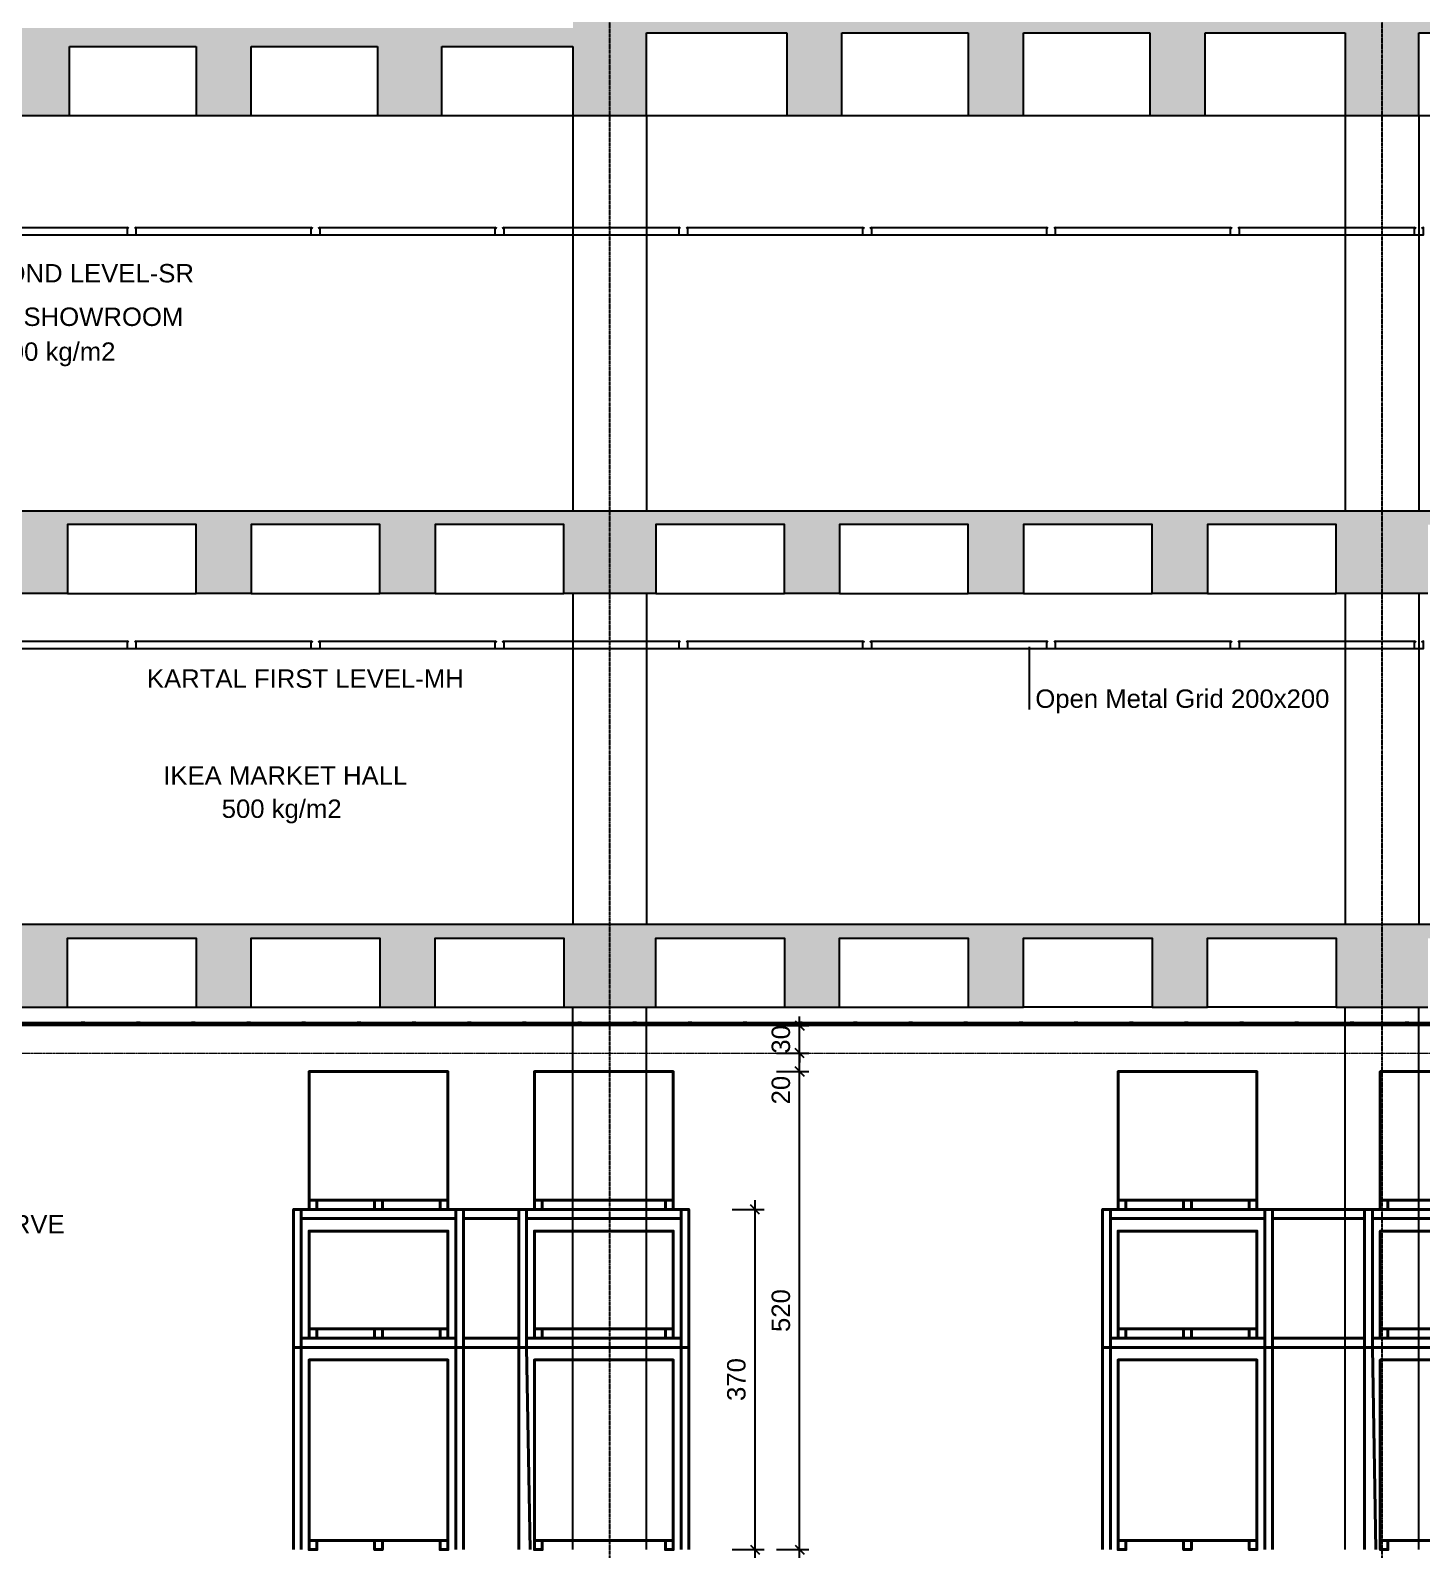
# Model space of a CAD drawing. Header units: centimetres. Extents: x -678439 to 71514, y -426864 to 8594.
# Drawn here: x 43720 to 45233, y 4900 to 6553 of the extents above; entities that cross this region are included whole.
import ezdxf

# ---------------------------------------------------------------- set-up
doc = ezdxf.new("R2010")
doc.units = ezdxf.units.CM
doc.header["$LTSCALE"] = 0.01
doc.header["$MEASUREMENT"] = 0
doc.header["$PDMODE"] = 3
for name, pattern in [('$0$CENTER', [50.8, 31.75, -6.35, 6.35, -6.35]), ('HIDDEN', [9.525, 6.35, -3.175]), ('K5LT_AXLED', [19.5, 15, -1.5, 1.5, -1.5])]:
    doc.linetypes.add(name, pattern=pattern)
doc.layers.get('0').update_dxf_attribs({"lineweight": 0})
doc.layers.get('DefPoints').update_dxf_attribs({"color": 200})
for name, color, linetype in [('$0$V-0_Axis', 8, '$0$CENTER'), ('AR-02', 152, 'Continuous'), ('METAL', 122, 'Continuous'), ('V-0_Dimension', 1, 'Continuous'), ('V-0_Elevation_015', 103, 'Continuous'), ('V-0_Hatch_Concrete', 252, 'Continuous'), ('V-0_Text_Tr', 7, 'Continuous'), ('V-2_Column', 160, 'Continuous'), ('V-3_Ceiling_Suspended', 202, 'Continuous')]:
    doc.layers.add(name, color=color, linetype=linetype)
doc.layers.add('AR-HIDDEN', color=9, linetype='HIDDEN', lineweight=18)
doc.layers.add('RACKING', color=157, linetype='Continuous', lineweight=40)
doc.styles.add('VIVA_100', font='arial.ttf', dxfattribs={"height": 20})
doc.dimstyles.new('VIVA_100', dxfattribs={"dimscale": 10, "dimtxt": 25, "dimasz": 1, "dimexe": 1, "dimexo": 1, "dimgap": 1, "dimtad": 1, "dimdec": 0, "dimzin": 3, "dimdsep": 46, "dimtxsty": 'VIVA_100', "dimblk": 'OBLIQUE', "dimcen": 0, "dimdle": 1, "dimclrd": 256, "dimclre": 256, "dimclrt": 256, "dimadec": 1, "dimazin": 0, "dimtfac": 0.75, "dimtdec": 0, "dimtix": 1, "dimtmove": 2, "dimatfit": 2, "dimldrblk": 'DOT', "dimfxlon": 1, "dimfrac": 1, "dimtolj": 1, "dimtzin": 0, "dimlwd": -1, "dimlwe": -1, "dimarcsym": 0})

# ---------------------------------------------------------------- blocks, each defined once
blk = doc.blocks.new('_OBLIQUE')
at = {"color": 0, "linetype": 'ByBlock'}
blk.add_line((-0.5, -0.5), (0.5, 0.5), dxfattribs=at)
blk = doc.blocks.new('*D124')
at = {"layer": 'DefPoints', "color": 0, "transparency": 16777216}
for p in [(44435.7, 5270), (44507.7, 5270), (44435.7, 4900)]:
    blk.add_point(p, dxfattribs=at)
at = {"layer": 'V-0_Dimension', "transparency": 16777216}
for p, q in [((44507.7, 4890), (44507.7, 5280)), ((44482.7, 5270), (44517.7, 5270)), ((44482.7, 4900), (44517.7, 4900))]:
    blk.add_line(p, q, dxfattribs=at)
at = {"layer": 'V-0_Dimension', "transparency": 16777216, "xscale": 10, "yscale": 10, "zscale": 10}
for p, rotation in [((44507.7, 5270), 90), ((44507.7, 4900), 270)]:
    blk.add_blockref('_OBLIQUE', p, dxfattribs=dict(at, rotation=rotation))
at = {"layer": 'V-0_Dimension', "transparency": 16777216, "insert": (44487.5, 5085), "char_height": 20, "attachment_point": 5, "rotation": 90, "style": 'VIVA_100'}
blk.add_mtext('\\A1;370 ', dxfattribs=at)
blk = doc.blocks.new('_DOT')
blk.add_line((-0.5, 0), (-1, 0))
at = {"const_width": 0.5}
blk.add_lwpolyline([(-0.25, 0, 1), (0.25, 0, 1)], format="xyb", close=True, dxfattribs=at)
blk = doc.blocks.new('*D125')
at = {"layer": 'DefPoints', "color": 0, "transparency": 16777216}
for p in [(44418.7, 5420), (44556.2, 5420), (44391.4, 4900)]:
    blk.add_point(p, dxfattribs=at)
at = {"layer": 'V-0_Dimension', "transparency": 16777216}
for p, q in [((44556.2, 4890), (44556.2, 5430)), ((44531.2, 5420), (44566.2, 5420)), ((44531.2, 4900), (44566.2, 4900))]:
    blk.add_line(p, q, dxfattribs=at)
at = {"layer": 'V-0_Dimension', "transparency": 16777216, "xscale": 10, "yscale": 10, "zscale": 10}
for p, rotation in [((44556.2, 5420), 90), ((44556.2, 4900), 270)]:
    blk.add_blockref('_OBLIQUE', p, dxfattribs=dict(at, rotation=rotation))
at = {"layer": 'V-0_Dimension', "transparency": 16777216, "insert": (44535.9, 5160), "char_height": 20, "attachment_point": 5, "rotation": 90, "style": 'VIVA_100'}
blk.add_mtext('\\A1;520 ', dxfattribs=at)
blk = doc.blocks.new('*D139')
at = {"layer": 'DefPoints', "color": 0, "transparency": 16777216}
for p in [(41939.5, 5580), (44075.9, 5580), (41939.5, 5470)]:
    blk.add_point(p, dxfattribs=at)
at = {"layer": 'V-0_Dimension', "transparency": 16777216}
for p, q in [((41939.5, 5460), (41939.5, 5590)), ((41964.5, 5580), (41929.5, 5580)), ((41939.5, 5470), (41929.5, 5470))]:
    blk.add_line(p, q, dxfattribs=at)
at = {"layer": 'V-0_Dimension', "transparency": 16777216, "xscale": 10, "yscale": 10, "zscale": 10}
for p, rotation in [((41939.5, 5580), 90), ((41939.5, 5470), 270)]:
    blk.add_blockref('_OBLIQUE', p, dxfattribs=dict(at, rotation=rotation))
at = {"layer": 'V-0_Dimension', "transparency": 16777216, "insert": (41919.3, 5525), "char_height": 20, "attachment_point": 5, "rotation": 90, "style": 'VIVA_100'}
blk.add_mtext('\\A1;110 ', dxfattribs=at)
blk = doc.blocks.new('*D263')
at = {"layer": 'DefPoints', "color": 0, "transparency": 16777216}
for p in [(44389.7, 5440), (44556.2, 5440), (44418.7, 5420)]:
    blk.add_point(p, dxfattribs=at)
at = {"layer": 'V-0_Dimension', "transparency": 16777216}
for p, q in [((44531.2, 5440), (44566.2, 5440)), ((44556.2, 5410), (44556.2, 5450)), ((44531.2, 5420), (44566.2, 5420))]:
    blk.add_line(p, q, dxfattribs=at)
at = {"layer": 'V-0_Dimension', "transparency": 16777216, "xscale": 10, "yscale": 10, "zscale": 10}
for p, rotation in [((44556.2, 5440), 90), ((44556.2, 5420), 270)]:
    blk.add_blockref('_OBLIQUE', p, dxfattribs=dict(at, rotation=rotation))
at = {"layer": 'V-0_Dimension', "transparency": 16777216, "insert": (44535.9, 5399.8), "char_height": 20, "attachment_point": 5, "rotation": 90, "style": 'VIVA_100'}
blk.add_mtext('\\A1;20 ', dxfattribs=at)
blk = doc.blocks.new('*D264')
at = {"layer": 'DefPoints', "color": 0, "transparency": 16777216}
for p in [(44389.7, 5470), (44556.2, 5470), (44389.7, 5440)]:
    blk.add_point(p, dxfattribs=at)
at = {"layer": 'V-0_Dimension', "transparency": 16777216}
for p, q in [((44531.2, 5470), (44566.2, 5470)), ((44556.2, 5470), (44556.2, 5480)), ((44556.2, 5440), (44556.2, 5470)), ((44531.2, 5440), (44566.2, 5440)), ((44556.2, 5440), (44556.2, 5430))]:
    blk.add_line(p, q, dxfattribs=at)
at = {"layer": 'V-0_Dimension', "transparency": 16777216, "xscale": 10, "yscale": 10, "zscale": 10}
for p, rotation in [((44556.2, 5470), 270), ((44556.2, 5440), 90)]:
    blk.add_blockref('_OBLIQUE', p, dxfattribs=dict(at, rotation=rotation))
at = {"layer": 'V-0_Dimension', "transparency": 16777216, "insert": (44535.9, 5455), "char_height": 20, "attachment_point": 5, "rotation": 90, "style": 'VIVA_100'}
blk.add_mtext('\\A1;30 ', dxfattribs=at)
blk = doc.blocks.new('*D286')
at = {"layer": 'DefPoints', "color": 0, "transparency": 16777216}
for p in [(41989.5, 5580), (44125.9, 5580), (41989.5, 5470)]:
    blk.add_point(p, dxfattribs=at)
at = {"layer": 'V-0_Dimension', "transparency": 16777216}
for p, q in [((41989.5, 5460), (41989.5, 5590)), ((42014.5, 5580), (41979.5, 5580)), ((41989.5, 5470), (41979.5, 5470))]:
    blk.add_line(p, q, dxfattribs=at)
at = {"layer": 'V-0_Dimension', "transparency": 16777216, "xscale": 10, "yscale": 10, "zscale": 10}
for p, rotation in [((41989.5, 5580), 90), ((41989.5, 5470), 270)]:
    blk.add_blockref('_OBLIQUE', p, dxfattribs=dict(at, rotation=rotation))
at = {"layer": 'V-0_Dimension', "transparency": 16777216, "insert": (41969.3, 5525), "char_height": 20, "attachment_point": 5, "rotation": 90, "style": 'VIVA_100'}
blk.add_mtext('\\A1;110 ', dxfattribs=at)

msp = doc.modelspace()

# ---------------------------------------------------------------- hatches: boundary and pattern name
at = {"layer": 'V-0_Hatch_Concrete', "transparency": 33554534}
h = msp.add_hatch(color=256, dxfattribs=at)
h.dxf.hatch_style = 1
h.paths.add_polyline_path([(44389.7, 6550), (44542.2, 6550), (44542.2, 6460), (44602.2, 6460), (44602.2, 6550), (44739.7, 6550), (44739.7, 6460), (44799.7, 6460), (44799.7, 6550), (44937.2, 6550), (44937.2, 6460), (44997.2, 6460), (44997.2, 6550), (45149.7, 6550), (45149.7, 6460), (45229.7, 6460), (45229.7, 6550), (45382.2, 6550), (45382.2, 6460), (45442.2, 6460), (45442.2, 6550), (45579.7, 6550), (45579.7, 6460), (45639.7, 6460), (45639.7, 6550), (45777.2, 6550), (45777.2, 6460), (45837.2, 6460), (45837.2, 6550), (45989.7, 6550), (45989.7, 6460), (46069.7, 6460), (46069.7, 6550), (46222.2, 6550), (46222.2, 6460), (46282.2, 6460), (46282.2, 6550), (46419.7, 6550), (46419.7, 6460), (46479.7, 6460), (46479.7, 6550), (46617.2, 6550), (46617.2, 6460), (46677.2, 6460), (46677.2, 6550), (46829.7, 6550), (46829.7, 6460), (46909.7, 6460), (46909.7, 6550), (47062.2, 6550), (47062.2, 6460), (47122.2, 6460), (47122.2, 6550), (47259.7, 6550), (47259.7, 6460), (47319.7, 6460), (47319.7, 6550), (47457.2, 6550), (47457.2, 6460), (47517.2, 6460), (47517.2, 6550), (47669.7, 6550), (47669.7, 6460), (47749.7, 6460), (47749.7, 6550), (47902.2, 6550), (47902.2, 6460), (47962.2, 6460), (47962.2, 6550), (48099.7, 6550), (48099.7, 6460), (48159.7, 6460), (48159.7, 6550), (48297.2, 6550), (48297.2, 6460), (48357.2, 6460), (48357.2, 6550), (48509.7, 6550), (48509.7, 6460), (48589.7, 6460), (48589.7, 6550), (48742.2, 6550), (48742.2, 6460), (48802.2, 6460), (48802.2, 6550), (48939.7, 6550), (48939.7, 6460), (48999.7, 6460), (48999.7, 6550), (49137.2, 6550), (49137.2, 6460), (49197.2, 6460), (49197.2, 6550), (49349.7, 6550), (49349.7, 6460), (49429.7, 6460), (49429.7, 6550), (49624.7, 6550), (49624.7, 6460), (49674.7, 6460), (49674.7, 6550), (49869.7, 6550), (49869.7, 6460), (49929.7, 6460), (49929.7, 6570), (45149.7, 6570), (44389.7, 6570), (44309.7, 6570), (44309.7, 6555), (42709.7, 6555), (42709.7, 6570), (41219.3, 6570), (41219.3, 6550), (41369.7, 6550), (41369.7, 6460), (41449.7, 6460), (41449.7, 6550), (41594.7, 6550), (41594.7, 6460), (41644.7, 6460), (41644.7, 6550), (41789.7, 6550), (41789.7, 6460), (41869.7, 6460), (41869.7, 6550), (42022.2, 6550), (42022.2, 6460), (42082.2, 6460), (42082.2, 6550), (42219.7, 6550), (42219.7, 6460), (42279.7, 6460), (42279.7, 6550), (42417.2, 6550), (42417.2, 6460), (42477.2, 6460), (42477.2, 6550), (42629.7, 6550), (42629.7, 6460), (42709.7, 6460), (42709.7, 6535), (42862.2, 6535), (42862.2, 6460), (42922.2, 6460), (42922.2, 6535), (43059.7, 6535), (43059.7, 6460), (43119.7, 6460), (43119.7, 6535), (43257.2, 6535), (43257.2, 6460), (43317.2, 6460), (43317.2, 6535), (43469.7, 6535), (43469.7, 6460), (43549.7, 6460), (43549.7, 6535), (43702.2, 6535), (43702.2, 6460), (43762.2, 6460), (43762.2, 6535), (43899.7, 6535), (43899.7, 6460), (43959.7, 6460), (43959.7, 6535), (44097.2, 6535), (44097.2, 6460), (44167.2, 6460), (44167.2, 6535), (44309.7, 6535), (44309.7, 6460), (44389.7, 6460)])
h = msp.add_hatch(color=256, dxfattribs=at)
h.dxf.hatch_style = 1
h.paths.add_polyline_path([(45239.7, 6015), (45239.7, 5940), (45139.7, 5940), (45139.7, 6015), (44999.7, 6015), (44999.7, 5940), (44939.7, 5940), (44939.7, 6015), (44799.7, 6015), (44799.7, 5940), (44739.7, 5940), (44739.7, 6015), (44599.7, 6015), (44599.7, 5940), (44539.7, 5940), (44539.7, 6015), (44399.7, 6015), (44399.7, 5940), (44299.7, 5940), (44299.7, 6015), (44159.7, 6015), (44159.7, 5940), (44099.7, 5940), (44099.7, 6015), (43959.7, 6015), (43959.7, 5940), (43899.7, 5940), (43899.7, 6015), (43759.7, 6015), (43759.7, 5940), (43699.7, 5940), (43699.7, 6015), (43559.7, 6015), (43559.7, 5940), (43459.7, 5940), (43459.7, 6015), (43319.7, 6015), (43319.7, 5940), (43259.7, 5940), (43259.7, 6015), (43119.7, 6015), (43119.7, 5940), (43059.7, 5940), (43059.7, 6015), (42919.7, 6015), (42919.7, 5940), (42859.7, 5940), (42859.7, 6015), (42719.7, 6015), (42719.7, 5940), (42619.7, 5940), (42619.7, 6015), (42479.7, 6015), (42479.7, 5940), (42419.7, 5940), (42419.7, 6015), (42279.7, 6015), (42279.7, 5940), (42219.7, 5940), (42219.7, 6015), (42079.7, 6015), (42079.7, 5970), (42019.7, 5970), (42019.7, 6015), (41879.7, 6015), (41879.7, 5970), (41779.7, 5970), (41779.7, 6015), (41644.7, 6015), (41644.7, 5970), (41584.7, 5970), (41584.7, 6015), (41449.7, 6015), (41449.7, 5970), (41369.7, 5970), (41369.7, 5985), (41219.3, 5985), (41219.3, 6005), (41369.7, 6005), (41369.7, 6030), (46069.7, 6030), (46069.7, 5940), (45979.7, 5940), (45979.7, 6015), (45839.7, 6015), (45839.7, 5940), (45779.7, 5940), (45779.7, 6015), (45639.7, 6015), (45639.7, 5940), (45579.7, 5940), (45579.7, 6015), (45439.7, 6015), (45439.7, 5940), (45379.7, 5940), (45379.7, 6015)])
h = msp.add_hatch(color=256, dxfattribs=at)
h.dxf.hatch_style = 1
h.paths.add_polyline_path([(46619.7, 5490), (46679.7, 5490), (46679.7, 5565), (46819.7, 5565), (46819.7, 5490), (46919.7, 5490), (46919.7, 5565), (47059.7, 5565), (47059.7, 5490), (47119.7, 5490), (47119.7, 5565), (47259.7, 5565), (47259.7, 5490), (47319.7, 5490), (47319.7, 5565), (47459.7, 5565), (47459.7, 5490), (47519.7, 5490), (47519.7, 5565), (47659.7, 5565), (47659.7, 5490), (47749.7, 5490), (47749.7, 5580), (41635.7, 5580), (41635.7, 5565), (41789.7, 5565), (41789.7, 5520), (41879.7, 5520), (41879.7, 5565), (42019.7, 5565), (42019.7, 5520), (42079.7, 5520), (42079.7, 5565), (42219.7, 5565), (42219.7, 5490), (42279.7, 5490), (42279.7, 5565), (42419.7, 5565), (42419.7, 5490), (42479.7, 5490), (42479.7, 5565), (42619.7, 5565), (42619.7, 5490), (42719.7, 5490), (42719.7, 5565), (42859.7, 5565), (42859.7, 5490), (42919.7, 5490), (42919.7, 5565), (43059.7, 5565), (43059.7, 5490), (43119.7, 5490), (43119.7, 5565), (43259.7, 5565), (43259.7, 5490), (43319.7, 5490), (43319.7, 5565), (43459.7, 5565), (43459.7, 5490), (43559.7, 5490), (43559.7, 5565), (43699.7, 5565), (43699.7, 5490), (43759.7, 5490), (43759.7, 5565), (43899.7, 5565), (43899.7, 5490), (43959.7, 5490), (43959.7, 5565), (44099.7, 5565), (44099.7, 5490), (44159.7, 5490), (44159.7, 5565), (44299.7, 5565), (44299.7, 5490), (44399.7, 5490), (44399.7, 5565), (44539.7, 5565), (44539.7, 5490), (44599.7, 5490), (44599.7, 5565), (44739.7, 5565), (44739.7, 5490), (44799.7, 5490), (44799.7, 5565), (44939.7, 5565), (44939.7, 5490), (44999.7, 5490), (44999.7, 5565), (45139.7, 5565), (45139.7, 5490), (45239.7, 5490), (45239.7, 5565), (45379.7, 5565), (45379.7, 5490), (45439.7, 5490), (45439.7, 5565), (45579.7, 5565), (45579.7, 5490), (45639.7, 5490), (45639.7, 5565), (45779.7, 5565), (45779.7, 5490), (45839.7, 5490), (45839.7, 5565), (45979.7, 5565), (45979.7, 5490), (46079.7, 5490), (46079.7, 5565), (46219.7, 5565), (46219.7, 5490), (46279.7, 5490), (46279.7, 5565), (46419.7, 5565), (46419.7, 5490), (46479.7, 5490), (46479.7, 5565), (46619.7, 5565)])

# ---------------------------------------------------------------- linework, layer by layer
at = {"layer": '$0$V-0_Axis'}
for p, q in [((44349.7, 1440), (44349.7, 8296.2)), ((45189.7, 1440), (45189.7, 8296.2))]:
    msp.add_line(p, q, dxfattribs=at)
at = {"layer": 'AR-02'}
for p, q in [((43634.7, 6338), (43824.7, 6338)), ((43634.7, 6330), (43824.7, 6330)), ((43834.7, 6338), (44024.7, 6338)), ((43834.7, 6330), (44024.7, 6330)), ((44034.7, 6338), (44224.7, 6338)), ((44034.7, 6330), (44224.7, 6330)), ((44234.7, 6338), (44424.7, 6338)), ((44234.7, 6330), (44424.7, 6330)), ((44434.7, 6338), (44624.7, 6338)), ((44434.7, 6330), (44624.7, 6330)), ((44634.7, 6338), (44824.7, 6338)), ((44634.7, 6330), (44824.7, 6330)), ((44834.7, 6338), (45024.7, 6338)), ((44834.7, 6330), (45024.7, 6330)), ((45034.7, 6338), (45224.7, 6338)), ((45034.7, 6330), (45224.7, 6330)), ((43634.7, 5888), (43824.7, 5888)), ((43834.7, 5888), (44024.7, 5888)), ((44034.7, 5888), (44224.7, 5888)), ((44234.7, 5888), (44424.7, 5888)), ((44434.7, 5888), (44624.7, 5888)), ((44634.7, 5888), (44824.7, 5888)), ((44834.7, 5888), (45024.7, 5888)), ((45034.7, 5888), (45224.7, 5888)), ((43634.7, 5880), (43824.7, 5880)), ((43834.7, 5880), (44024.7, 5880)), ((44034.7, 5880), (44224.7, 5880)), ((44234.7, 5880), (44424.7, 5880)), ((44434.7, 5880), (44624.7, 5880)), ((44634.7, 5880), (44824.7, 5880)), ((44834.7, 5880), (45024.7, 5880)), ((45034.7, 5880), (45224.7, 5880)), ((41869.7, 5473.2), (45990.9, 5473.2))]:
    msp.add_line(p, q, dxfattribs=at)
at = {"layer": 'AR-HIDDEN', "color": 1, "linetype": 'K5LT_AXLED', "transparency": 33554687}
msp.add_line((41869.7, 5440), (47669.7, 5440), dxfattribs=at)
at = {"layer": 'METAL'}
for points in [[(43826.7, 6337), (43824.7, 6338), (43824.7, 6330), (43834.7, 6330), (43834.7, 6338), (43832.7, 6337)], [(44026.7, 6337), (44024.7, 6338), (44024.7, 6330), (44034.7, 6330), (44034.7, 6338), (44032.7, 6337)], [(44226.7, 6337), (44224.7, 6338), (44224.7, 6330), (44234.7, 6330), (44234.7, 6338), (44232.7, 6337)], [(44426.7, 6337), (44424.7, 6338), (44424.7, 6330), (44434.7, 6330), (44434.7, 6338), (44432.7, 6337)], [(44626.7, 6337), (44624.7, 6338), (44624.7, 6330), (44634.7, 6330), (44634.7, 6338), (44632.7, 6337)], [(44826.7, 6337), (44824.7, 6338), (44824.7, 6330), (44834.7, 6330), (44834.7, 6338), (44832.7, 6337)], [(45026.7, 6337), (45024.7, 6338), (45024.7, 6330), (45034.7, 6330), (45034.7, 6338), (45032.7, 6337)], [(45226.7, 6337), (45224.7, 6338), (45224.7, 6330), (45234.7, 6330), (45234.7, 6338), (45232.7, 6337)], [(43826.7, 5887), (43824.7, 5888), (43824.7, 5880), (43834.7, 5880), (43834.7, 5888), (43832.7, 5887)], [(44026.7, 5887), (44024.7, 5888), (44024.7, 5880), (44034.7, 5880), (44034.7, 5888), (44032.7, 5887)], [(44226.7, 5887), (44224.7, 5888), (44224.7, 5880), (44234.7, 5880), (44234.7, 5888), (44232.7, 5887)], [(44426.7, 5887), (44424.7, 5888), (44424.7, 5880), (44434.7, 5880), (44434.7, 5888), (44432.7, 5887)], [(44626.7, 5887), (44624.7, 5888), (44624.7, 5880), (44634.7, 5880), (44634.7, 5888), (44632.7, 5887)], [(44826.7, 5887), (44824.7, 5888), (44824.7, 5880), (44834.7, 5880), (44834.7, 5888), (44832.7, 5887)], [(45026.7, 5887), (45024.7, 5888), (45024.7, 5880), (45034.7, 5880), (45034.7, 5888), (45032.7, 5887)], [(45226.7, 5887), (45224.7, 5888), (45224.7, 5880), (45234.7, 5880), (45234.7, 5888), (45232.7, 5887)]]:
    msp.add_lwpolyline(points, dxfattribs=at)
for points in [[(43774.9, 5473.2), (43774.9, 5471.2), (43778.9, 5471.2), (43778.9, 5473.2)], [(43775.2, 5473), (43775.2, 5471.6), (43778.6, 5471.6), (43778.6, 5473)], [(43834.9, 5473.2), (43834.9, 5471.2), (43838.9, 5471.2), (43838.9, 5473.2)], [(43835.2, 5473), (43835.2, 5471.6), (43838.6, 5471.6), (43838.6, 5473)], [(43894.9, 5473.2), (43894.9, 5471.2), (43898.9, 5471.2), (43898.9, 5473.2)], [(43895.2, 5473), (43895.2, 5471.6), (43898.6, 5471.6), (43898.6, 5473)], [(43954.9, 5473.2), (43954.9, 5471.2), (43958.9, 5471.2), (43958.9, 5473.2)], [(43955.2, 5473), (43955.2, 5471.6), (43958.6, 5471.6), (43958.6, 5473)], [(44014.9, 5473.2), (44014.9, 5471.2), (44018.9, 5471.2), (44018.9, 5473.2)], [(44015.2, 5473), (44015.2, 5471.6), (44018.6, 5471.6), (44018.6, 5473)], [(44074.9, 5473.2), (44074.9, 5471.2), (44078.9, 5471.2), (44078.9, 5473.2)], [(44075.2, 5473), (44075.2, 5471.6), (44078.6, 5471.6), (44078.6, 5473)], [(44134.9, 5473.2), (44134.9, 5471.2), (44138.9, 5471.2), (44138.9, 5473.2)], [(44135.2, 5473), (44135.2, 5471.6), (44138.6, 5471.6), (44138.6, 5473)], [(44194.9, 5473.2), (44194.9, 5471.2), (44198.9, 5471.2), (44198.9, 5473.2)], [(44195.2, 5473), (44195.2, 5471.6), (44198.6, 5471.6), (44198.6, 5473)], [(44254.9, 5473.2), (44254.9, 5471.2), (44258.9, 5471.2), (44258.9, 5473.2)], [(44255.2, 5473), (44255.2, 5471.6), (44258.6, 5471.6), (44258.6, 5473)], [(44314.9, 5473.2), (44314.9, 5471.2), (44318.9, 5471.2), (44318.9, 5473.2)], [(44315.2, 5473), (44315.2, 5471.6), (44318.6, 5471.6), (44318.6, 5473)], [(44374.9, 5473.2), (44374.9, 5471.2), (44378.9, 5471.2), (44378.9, 5473.2)], [(44375.2, 5473), (44375.2, 5471.6), (44378.6, 5471.6), (44378.6, 5473)], [(44434.9, 5473.2), (44434.9, 5471.2), (44438.9, 5471.2), (44438.9, 5473.2)], [(44435.2, 5473), (44435.2, 5471.6), (44438.6, 5471.6), (44438.6, 5473)], [(44494.9, 5473.2), (44494.9, 5471.2), (44498.9, 5471.2), (44498.9, 5473.2)], [(44495.2, 5473), (44495.2, 5471.6), (44498.6, 5471.6), (44498.6, 5473)], [(44554.9, 5473.2), (44554.9, 5471.2), (44558.9, 5471.2), (44558.9, 5473.2)], [(44555.2, 5473), (44555.2, 5471.6), (44558.6, 5471.6), (44558.6, 5473)], [(44614.9, 5473.2), (44614.9, 5471.2), (44618.9, 5471.2), (44618.9, 5473.2)], [(44615.2, 5473), (44615.2, 5471.6), (44618.6, 5471.6), (44618.6, 5473)], [(44674.9, 5473.2), (44674.9, 5471.2), (44678.9, 5471.2), (44678.9, 5473.2)], [(44675.2, 5473), (44675.2, 5471.6), (44678.6, 5471.6), (44678.6, 5473)], [(44734.9, 5473.2), (44734.9, 5471.2), (44738.9, 5471.2), (44738.9, 5473.2)], [(44735.2, 5473), (44735.2, 5471.6), (44738.6, 5471.6), (44738.6, 5473)], [(44794.9, 5473.2), (44794.9, 5471.2), (44798.9, 5471.2), (44798.9, 5473.2)], [(44795.2, 5473), (44795.2, 5471.6), (44798.6, 5471.6), (44798.6, 5473)], [(44854.9, 5473.2), (44854.9, 5471.2), (44858.9, 5471.2), (44858.9, 5473.2)], [(44855.2, 5473), (44855.2, 5471.6), (44858.6, 5471.6), (44858.6, 5473)], [(44914.9, 5473.2), (44914.9, 5471.2), (44918.9, 5471.2), (44918.9, 5473.2)], [(44915.2, 5473), (44915.2, 5471.6), (44918.6, 5471.6), (44918.6, 5473)], [(44974.9, 5473.2), (44974.9, 5471.2), (44978.9, 5471.2), (44978.9, 5473.2)], [(44975.2, 5473), (44975.2, 5471.6), (44978.6, 5471.6), (44978.6, 5473)], [(45034.9, 5473.2), (45034.9, 5471.2), (45038.9, 5471.2), (45038.9, 5473.2)], [(45035.2, 5473), (45035.2, 5471.6), (45038.6, 5471.6), (45038.6, 5473)], [(45094.9, 5473.2), (45094.9, 5471.2), (45098.9, 5471.2), (45098.9, 5473.2)], [(45095.2, 5473), (45095.2, 5471.6), (45098.6, 5471.6), (45098.6, 5473)], [(45154.9, 5473.2), (45154.9, 5471.2), (45158.9, 5471.2), (45158.9, 5473.2)], [(45155.2, 5473), (45155.2, 5471.6), (45158.6, 5471.6), (45158.6, 5473)], [(45214.9, 5473.2), (45214.9, 5471.2), (45218.9, 5471.2), (45218.9, 5473.2)], [(45215.2, 5473), (45215.2, 5471.6), (45218.6, 5471.6), (45218.6, 5473)]]:
    msp.add_lwpolyline(points, close=True, dxfattribs=at)
at = {"layer": 'RACKING', "ltscale": 0.3}
for p, q in [((44005.7, 5120), (44005.7, 4900)), ((44014.2, 5120), (44014.2, 4900)), ((44182.2, 5120), (44182.2, 4900)), ((44190.7, 5120), (44190.7, 4900)), ((44250.7, 5120), (44250.7, 4900)), ((44259.2, 5120), (44263, 4900)), ((44427.2, 5120), (44427.2, 4900)), ((44435.7, 5120), (44435.7, 4900)), ((44885.7, 5120), (44885.7, 4900)), ((44894.2, 5120), (44894.2, 4900)), ((45062.2, 5120), (45062.2, 4900)), ((45070.7, 5120), (45070.7, 4900)), ((45170.7, 5120), (45170.7, 4900)), ((45179.2, 5120), (45183, 4900))]:
    msp.add_line(p, q, dxfattribs=at)
at = {"layer": 'RACKING', "color": 7, "ltscale": 0.3}
for points in [[(44022.7, 5280), (44173.7, 5280), (44173.7, 5420), (44022.7, 5420)], [(44267.7, 5280), (44418.7, 5280), (44418.7, 5420), (44267.7, 5420)], [(44902.7, 5280), (45053.7, 5280), (45053.7, 5420), (44902.7, 5420)], [(45187.7, 5280), (45258.7, 5280), (45258.7, 5420), (45187.7, 5420)], [(44031.2, 5280), (44022.7, 5280), (44022.7, 5270), (44031.2, 5270)], [(44102.4, 5280), (44093.9, 5280), (44093.9, 5270), (44102.4, 5270)], [(44173.7, 5280), (44165.2, 5280), (44165.2, 5270), (44173.7, 5270)], [(44276.2, 5280), (44267.7, 5280), (44267.7, 5270), (44276.2, 5270)], [(44418.7, 5280), (44410.2, 5280), (44410.2, 5270), (44418.7, 5270)], [(44911.2, 5280), (44902.7, 5280), (44902.7, 5270), (44911.2, 5270)], [(44982.4, 5280), (44973.9, 5280), (44973.9, 5270), (44982.4, 5270)], [(45053.7, 5280), (45045.2, 5280), (45045.2, 5270), (45053.7, 5270)], [(45196.2, 5280), (45187.7, 5280), (45187.7, 5270), (45196.2, 5270)], [(44022.7, 5140), (44173.7, 5140), (44173.7, 5246.4), (44022.7, 5246.4)], [(44267.7, 5140), (44418.7, 5140), (44418.7, 5246.4), (44267.7, 5246.4)], [(44902.7, 5140), (45053.7, 5140), (45053.7, 5246.4), (44902.7, 5246.4)], [(45187.7, 5140), (45258.7, 5140), (45258.7, 5246.4), (45187.7, 5246.4)], [(44031.2, 5140), (44022.7, 5140), (44022.7, 5130), (44031.2, 5130)], [(44102.4, 5140), (44093.9, 5140), (44093.9, 5130), (44102.4, 5130)], [(44173.7, 5140), (44165.2, 5140), (44165.2, 5130), (44173.7, 5130)], [(44276.2, 5140), (44267.7, 5140), (44267.7, 5130), (44276.2, 5130)], [(44418.7, 5140), (44410.2, 5140), (44410.2, 5130), (44418.7, 5130)], [(44911.2, 5140), (44902.7, 5140), (44902.7, 5130), (44911.2, 5130)], [(44982.4, 5140), (44973.9, 5140), (44973.9, 5130), (44982.4, 5130)], [(45053.7, 5140), (45045.2, 5140), (45045.2, 5130), (45053.7, 5130)], [(45196.2, 5140), (45187.7, 5140), (45187.7, 5130), (45196.2, 5130)], [(44022.7, 4910), (44173.7, 4910), (44173.7, 5106.4), (44022.7, 5106.4)], [(44267.7, 4910), (44418.7, 4910), (44418.7, 5106.4), (44267.7, 5106.4)], [(44902.7, 4910), (45053.7, 4910), (45053.7, 5106.4), (44902.7, 5106.4)], [(45187.7, 4910), (45258.7, 4910), (45258.7, 5106.4), (45187.7, 5106.4)], [(44031.2, 4910), (44022.7, 4910), (44022.7, 4900), (44031.2, 4900)], [(44102.4, 4910), (44093.9, 4910), (44093.9, 4900), (44102.4, 4900)], [(44173.7, 4910), (44165.2, 4910), (44165.2, 4900), (44173.7, 4900)], [(44276.2, 4910), (44267.7, 4910), (44267.7, 4900), (44276.2, 4900)], [(44418.7, 4910), (44410.2, 4910), (44410.2, 4900), (44418.7, 4900)], [(44911.2, 4910), (44902.7, 4910), (44902.7, 4900), (44911.2, 4900)], [(44982.4, 4910), (44973.9, 4910), (44973.9, 4900), (44982.4, 4900)], [(45053.7, 4910), (45045.2, 4910), (45045.2, 4900), (45053.7, 4900)], [(45196.2, 4910), (45187.7, 4910), (45187.7, 4900), (45196.2, 4900)]]:
    msp.add_lwpolyline(points, close=True, dxfattribs=at)
at = {"layer": 'RACKING', "ltscale": 0.3}
for points in [[(44014.2, 5270), (44005.7, 5270), (44005.7, 5120), (44014.2, 5120)], [(44182.2, 5260), (44014.2, 5260), (44014.2, 5270), (44182.2, 5270)], [(44190.7, 5120), (44182.2, 5120), (44182.2, 5270), (44190.7, 5270)], [(44250.7, 5270), (44190.7, 5270), (44190.7, 5260), (44250.7, 5260)], [(44259.2, 5120), (44250.7, 5120), (44250.7, 5270), (44259.2, 5270)], [(44427.2, 5260), (44259.2, 5260), (44259.2, 5270), (44427.2, 5270)], [(44435.7, 5120), (44427.2, 5120), (44427.2, 5270), (44435.7, 5270)], [(44894.2, 5270), (44885.7, 5270), (44885.7, 5120), (44894.2, 5120)], [(45062.2, 5260), (44894.2, 5260), (44894.2, 5270), (45062.2, 5270)], [(45070.7, 5120), (45062.2, 5120), (45062.2, 5270), (45070.7, 5270)], [(45170.7, 5270), (45070.7, 5270), (45070.7, 5260), (45170.7, 5260)], [(45179.2, 5120), (45170.7, 5120), (45170.7, 5270), (45179.2, 5270)], [(45267.2, 5260), (45179.2, 5260), (45179.2, 5270), (45267.2, 5270)], [(44182.2, 5120), (44014.2, 5120), (44014.2, 5130), (44182.2, 5130)], [(44250.7, 5130), (44190.7, 5130), (44190.7, 5120), (44250.7, 5120)], [(44427.2, 5120), (44259.2, 5120), (44259.2, 5130), (44427.2, 5130)], [(45062.2, 5120), (44894.2, 5120), (44894.2, 5130), (45062.2, 5130)], [(45170.7, 5130), (45070.7, 5130), (45070.7, 5120), (45170.7, 5120)], [(45267.2, 5120), (45179.2, 5120), (45179.2, 5130), (45267.2, 5130)]]:
    msp.add_lwpolyline(points, close=True, dxfattribs=at)
at = {"layer": 'V-0_Elevation_015', "ltscale": 0.3}
for p, q in [((43762.2, 6460), (43899.7, 6460)), ((43959.7, 6460), (44097.2, 6460)), ((44167.2, 6460), (44309.7, 6460)), ((44309.7, 6460), (44309.7, 6030)), ((44389.7, 6460), (44389.7, 6030)), ((44389.7, 6460), (44542.2, 6460)), ((44602.2, 6460), (44739.7, 6460)), ((44799.7, 6460), (44937.2, 6460)), ((44997.2, 6460), (45149.7, 6460)), ((45149.7, 6460), (45149.7, 6030)), ((45229.7, 6460), (45229.7, 6030)), ((45229.7, 6460), (45382.2, 6460)), ((44309.7, 5940), (44309.7, 5580)), ((44389.7, 5940), (44389.7, 5580)), ((45149.7, 5940), (45149.7, 5580)), ((45229.7, 5940), (45229.7, 5580)), ((44309.7, 4900), (44309.7, 5490)), ((44389.7, 4900), (44389.7, 5490)), ((45149.7, 4900), (45149.7, 5490)), ((45229.7, 4900), (45229.7, 5490))]:
    msp.add_line(p, q, dxfattribs=at)
at = {"layer": 'V-0_Elevation_015'}
for p, q in [((43759.7, 5940), (43899.7, 5940)), ((43959.7, 5940), (44099.7, 5940)), ((44159.7, 5940), (44299.7, 5940)), ((44399.7, 5940), (44539.7, 5940)), ((44599.7, 5940), (44739.7, 5940)), ((44799.7, 5940), (44939.7, 5940)), ((44999.7, 5940), (45139.7, 5940)), ((43759.7, 5490), (43899.7, 5490)), ((43959.7, 5490), (44099.7, 5490)), ((44159.7, 5490), (44299.7, 5490)), ((44399.7, 5490), (44539.7, 5490)), ((44599.7, 5490), (44739.7, 5490)), ((44939.7, 5490), (44799.7, 5490)), ((45139.7, 5490), (44999.7, 5490))]:
    msp.add_line(p, q, dxfattribs=at)
at = {"layer": 'V-0_Text_Tr'}
msp.add_line((44806.4, 5813.9), (44806.4, 5882.1), dxfattribs=at)
at = {"layer": 'V-2_Column', "ltscale": 200, "transparency": 33554687}
for p, q in [((44389.7, 6460), (44389.7, 6550)), ((44389.7, 6550), (44542.2, 6550)), ((44542.2, 6550), (44542.2, 6460)), ((44602.2, 6460), (44602.2, 6550)), ((44602.2, 6550), (44739.7, 6550)), ((44739.7, 6550), (44739.7, 6460)), ((44799.7, 6460), (44799.7, 6550)), ((44799.7, 6550), (44937.2, 6550)), ((44937.2, 6550), (44937.2, 6460)), ((44997.2, 6460), (44997.2, 6550)), ((44997.2, 6550), (45149.7, 6550)), ((45149.7, 6550), (45149.7, 6460)), ((45229.7, 6460), (45229.7, 6550)), ((45229.7, 6550), (45382.2, 6550)), ((43762.2, 6460), (43762.2, 6535)), ((43762.2, 6535), (43899.7, 6535)), ((43899.7, 6535), (43899.7, 6460)), ((43959.7, 6460), (43959.7, 6535)), ((43959.7, 6535), (44097.2, 6535)), ((44097.2, 6535), (44097.2, 6460)), ((44167.2, 6460), (44167.2, 6535)), ((44167.2, 6535), (44309.7, 6535)), ((44309.7, 6535), (44309.7, 6460)), ((43702.2, 6460), (43762.2, 6460)), ((43899.7, 6460), (43959.7, 6460)), ((44097.2, 6460), (44167.2, 6460)), ((44309.7, 6460), (44389.7, 6460)), ((44542.2, 6460), (44602.2, 6460)), ((44739.7, 6460), (44799.7, 6460)), ((44937.2, 6460), (44997.2, 6460)), ((45149.7, 6460), (45229.7, 6460))]:
    msp.add_line(p, q, dxfattribs=at)
for points in [[(41369.7, 6030), (46069.7, 6030)], [(45239.7, 5940), (45139.7, 5940), (45139.7, 6015), (44999.7, 6015), (44999.7, 5940), (44939.7, 5940), (44939.7, 6015), (44799.7, 6015), (44799.7, 5940), (44739.7, 5940), (44739.7, 6015), (44599.7, 6015), (44599.7, 5940), (44539.7, 5940), (44539.7, 6015), (44399.7, 6015), (44399.7, 5940), (44299.7, 5940), (44299.7, 6015), (44159.7, 6015), (44159.7, 5940), (44099.7, 5940), (44099.7, 6015), (43959.7, 6015), (43959.7, 5940), (43899.7, 5940), (43899.7, 6015), (43759.7, 6015), (43759.7, 5940), (43699.7, 5940)], [(47749.7, 5580), (41635.7, 5580)], [(43699.7, 5490), (43759.7, 5490), (43759.7, 5565), (43899.7, 5565), (43899.7, 5490), (43959.7, 5490), (43959.7, 5565), (44099.7, 5565), (44099.7, 5490), (44159.7, 5490), (44159.7, 5565), (44299.7, 5565), (44299.7, 5490), (44399.7, 5490), (44399.7, 5565), (44539.7, 5565), (44539.7, 5490), (44599.7, 5490), (44599.7, 5565), (44739.7, 5565), (44739.7, 5490), (44799.7, 5490), (44799.7, 5565), (44939.7, 5565), (44939.7, 5490), (44999.7, 5490), (44999.7, 5565), (45139.7, 5565), (45139.7, 5490), (45239.7, 5490)]]:
    msp.add_lwpolyline(points, dxfattribs=at)
at = {"layer": 'V-3_Ceiling_Suspended'}
for p, q in [((41864.4, 5471.2), (45990.9, 5471.2)), ((45990.9, 5470), (41864.4, 5470))]:
    msp.add_line(p, q, dxfattribs=at)

# ---------------------------------------------------------------- texts
at = {"layer": 'V-0_Text_Tr', "style": 'VIVA_100'}
for s, p in [('IKEA SHOWROOM', (43640.6, 6231)), ('500 kg/m2', (43681.6, 6193.1)), ('Open Metal Grid 200x200', (44812.6, 5815.6)), ('IKEA MARKET HALL', (43864, 5732)), ('500 kg/m2', (43927.6, 5695.9)), ('IKEA SELF SERVE', (43513, 5244.1))]:
    msp.add_text(s, height=20, dxfattribs=at).set_placement(p)
at = {"layer": 'V-0_Text_Tr', "char_height": 20, "attachment_point": 1, "rotation": 0.009, "style": 'VIVA_100'}
for s, insert in [('\\pi76.735,l80,t216.73;SECOND LEVEL-SR', (43478.3, 6298.3)), ('\\pi36.946,l80,t176.95;KARTAL FIRST LEVEL-MH', (43729.3, 5857.4))]:
    msp.add_mtext_dynamic_manual_height_columns(s, width=554.26, gutter_width=1000, heights=[240.4], dxfattribs=dict(at, insert=insert))

# ---------------------------------------------------------------- dimensions: what is measured, and where the dimension line sits
at = {"layer": 'V-0_Dimension'}
for base, p1, p2, picture, middle in [((41939.5, 5580), (41939.5, 5470), (44075.9, 5580), '*D139', (41919.3, 5525)), ((41989.5, 5580), (41989.5, 5470), (44125.9, 5580), '*D286', (41969.3, 5525)), ((44556.2, 5470), (44389.7, 5440), (44389.7, 5470), '*D264', (44535.9, 5455)), ((44556.2, 5420), (44391.4, 4900), (44418.7, 5420), '*D125', (44535.9, 5160)), ((44507.7, 5270), (44435.7, 4900), (44435.7, 5270), '*D124', (44487.5, 5085))]:
    dim = msp.add_linear_dim(base=base, p1=p1, p2=p2, angle=90, dimstyle='VIVA_100', override={"dimpost": ' '}, dxfattribs=at)
    dim.commit()
    dim.dimension.update_dxf_attribs({"geometry": picture, "text_midpoint": middle})
dim = msp.add_linear_dim(base=(44556.2, 5440), p1=(44418.7, 5420), p2=(44389.7, 5440), angle=90, dimstyle='VIVA_100', override={"dimpost": ' '}, dxfattribs=at)
dim.commit()
dim.dimension.update_dxf_attribs({"geometry": '*D263', "text_midpoint": (44535.9, 5399.8), "dimtype": 160})

doc.saveas('drawing.dxf')
